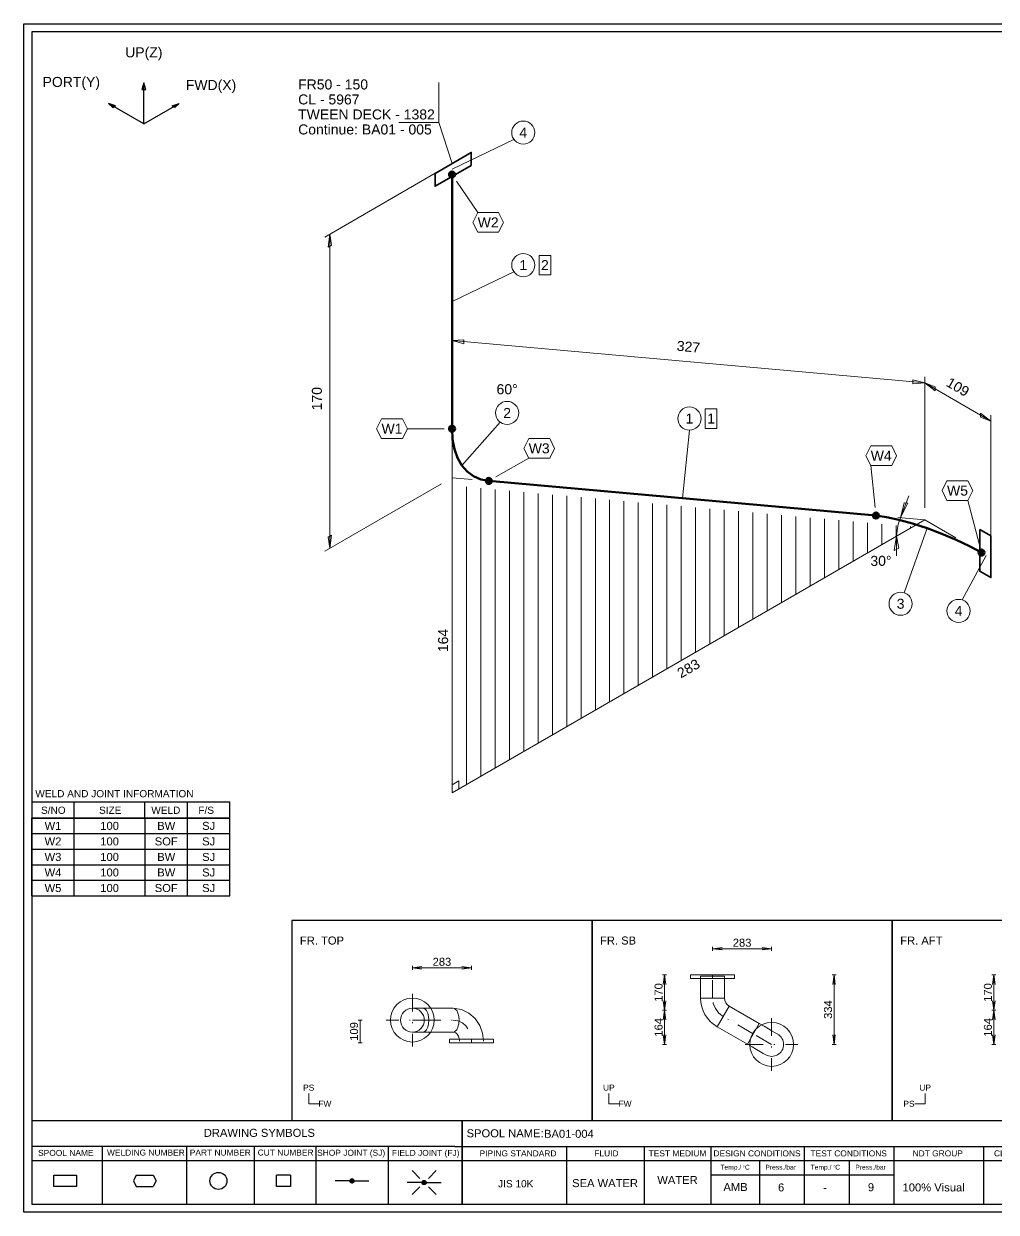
# Model space of a CAD drawing. Header units: millimetres. Extents: x 0 to 420, y 0 to 297.
# Drawn here: x 0 to 243, y 0 to 297 of the extents above; entities that cross this region are included whole.
import ezdxf
from ezdxf.enums import TextEntityAlignment as Align

# ---------------------------------------------------------------- set-up
doc = ezdxf.new("R2010")
doc.units = ezdxf.units.MM
doc.linetypes.add('DOTTED_DASHED5', pattern=[9.99997, 4.444431, -2.666659, 0.222222, -2.666659])
doc.linetypes.add('DOTTED_DASHED6', pattern=[10, 4.444444, -2.666667, 0.222222, -2.666667])
for name, color, linetype in [('FramesFromTables', 40, 'Continuous'), ('I_Coordinates', 11, 'Continuous'), ('I_CutNumbers', 10, 'Continuous'), ('I_Dimensions', 4, 'Continuous'), ('I_OtherComponents', 2, 'Continuous'), ('I_PartNumbers', 9, 'Continuous'), ('I_Pipes', 1, 'Continuous'), ('I_Tags', 8, 'Continuous'), ('I_Triangles', 5, 'Continuous'), ('SymbolsOnDrawingSheet', 1, 'Continuous'), ('TextFromTables', 2, 'Continuous'), ('TextFromTextBoxes', 2, 'Continuous')]:
    doc.layers.add(name, color=color, linetype=linetype)
doc.styles.add('Cadmatic Default Text', font='arial.ttf')

# ---------------------------------------------------------------- blocks, each defined once
blk = doc.blocks.new('BA01728716692_BOM_4')
at = {"layer": 'FramesFromTables', "linetype": 'ByBlock', "lineweight": 18}
for p, q in [((292, 285), (418, 285)), ((292, 267), (292, 285)), ((292, 267), (292, 285)), ((299.6, 267), (299.6, 285)), ((299.6, 267), (299.6, 285)), ((307, 267), (307, 285)), ((307, 267), (307, 285)), ((318.6, 267), (318.6, 285)), ((318.6, 267), (318.6, 285)), ((360.1, 267), (360.1, 285)), ((360.1, 267), (360.1, 285)), ((384.2, 267), (384.2, 285)), ((384.2, 267), (384.2, 285)), ((405.2, 267), (405.2, 285)), ((405.2, 267), (405.2, 285)), ((418, 267), (418, 285)), ((292, 280.5), (418, 280.5)), ((292, 276), (418, 276)), ((292, 271.5), (418, 271.5)), ((292, 205), (418.1, 205)), ((292, 200.67), (292, 205)), ((292.1, 200.67), (292.1, 205)), ((299.6, 200.67), (299.6, 205)), ((299.6, 200.67), (299.6, 205)), ((307.2, 200.67), (307.2, 205)), ((307.2, 200.67), (307.2, 205)), ((361.8, 200.67), (361.8, 205)), ((361.8, 200.67), (361.8, 205)), ((383.6, 200.67), (383.6, 205)), ((383.6, 200.67), (383.6, 205)), ((405.2, 200.67), (405.2, 205)), ((405.2, 200.67), (405.2, 205)), ((418, 200.67), (418, 205)), ((292, 127.3), (418.2, 127.3)), ((292, 119.3), (292, 127.3)), ((292, 119.3), (292, 127.3)), ((298.5, 119.3), (298.5, 127.3)), ((298.5, 119.3), (298.5, 127.3)), ((356.6, 119.3), (356.6, 127.3)), ((356.6, 119.3), (356.6, 127.3)), ((380, 119.3), (380, 127.3)), ((380, 119.3), (380, 127.3)), ((399.6, 119.3), (399.6, 127.3)), ((399.6, 119.3), (399.6, 127.3)), ((418, 119.3), (418, 127.3)), ((292, 123.3), (418.2, 123.3)), ((292, 68.4), (418, 68.4)), ((292, 58.6), (292, 68.4)), ((292, 58.6), (292, 68.4)), ((305.1, 58.6), (305.1, 68.4)), ((305.1, 58.6), (305.1, 68.4)), ((323.8, 58.6), (323.8, 68.4)), ((323.8, 58.6), (323.8, 68.4)), ((384.9, 58.6), (384.9, 68.4)), ((384.9, 58.6), (384.9, 68.4)), ((397.2, 58.6), (397.2, 68.4)), ((397.2, 58.6), (397.2, 68.4)), ((407.8, 58.6), (407.8, 68.4)), ((407.8, 58.6), (407.8, 68.4)), ((418, 58.6), (418, 68.4)), ((292, 65.13), (418, 65.13)), ((292, 61.87), (418, 61.87))]:
    blk.add_line(p, q, dxfattribs=at)
at = {"layer": 'FramesFromTables', "linetype": 'ByBlock', "lineweight": -3}
for p, q in [((2, 98.5), (51.5, 98.5)), ((2, 79.08), (2, 98.5)), ((2, 79.08), (2, 98.5)), ((12.6, 79.08), (12.6, 98.5)), ((12.6, 79.08), (12.6, 98.5)), ((30.3, 79.08), (30.3, 98.5)), ((30.3, 79.08), (30.3, 98.5)), ((40.9, 79.08), (40.9, 98.5)), ((40.9, 79.08), (40.9, 98.5)), ((51.5, 79.08), (51.5, 98.5)), ((2, 94.62), (51.5, 94.62)), ((2, 90.73), (51.5, 90.73)), ((2, 86.85), (51.5, 86.85)), ((2, 82.96), (51.5, 82.96))]:
    blk.add_line(p, q, dxfattribs=at)
at = {"layer": 'FramesFromTables', "linetype": 'ByBlock', "lineweight": 18, "flags": 128}
for points in [[(292, 267), (418, 267), (418, 285)], [(292, 200.67), (418.1, 200.67), (418.1, 205)], [(292, 119.3), (418.2, 119.3), (418.2, 127.3)], [(292, 58.6), (418, 58.6), (418, 68.4)]]:
    blk.add_lwpolyline(points, dxfattribs=at)
at = {"layer": 'FramesFromTables', "linetype": 'ByBlock', "lineweight": -3, "flags": 128}
blk.add_lwpolyline([(2, 79.08), (51.5, 79.08), (51.5, 98.5)], dxfattribs=at)
at = {"layer": 'TextFromTables', "linetype": 'ByBlock', "lineweight": 13, "style": 'Cadmatic Default Text'}
for s, p in [('1', (295.8, 282.75)), ('2', (295.8, 278.25)), ('3', (295.8, 273.75)), ('4', (295.8, 269.25))]:
    blk.add_text(s, height=2, dxfattribs=at).set_placement(p, align=Align.MIDDLE_CENTER)
at = {"layer": 'TextFromTables', "linetype": 'ByBlock', "lineweight": 25, "style": 'Cadmatic Default Text'}
for s, p in [('0.27 ', (312.8, 282.75)), ('100A Sch40', (372.15, 282.75)), ('STPG370', (394.7, 282.75)), ('1', (303.3, 278.25)), ('100A Sch40', (372.15, 278.25)), ('PG 370', (394.7, 278.25)), ('1', (303.3, 273.75)), ('100A Sch40', (372.15, 273.75)), ('PG 370', (394.7, 273.75)), ('2', (303.3, 269.25)), ('100A JIS10K', (372.15, 269.25)), ('SF 390A', (394.7, 269.25)), ('5', (295.85, 202.83)), ('1', (303.4, 202.83)), ('CNAF', (394.4, 202.83)), ('1', (295.25, 125.3)), ('2', (295.25, 121.3)), ('W1', (7.3, 96.56)), ('100', (21.45, 96.56)), ('BW', (35.6, 96.56)), ('SJ', (46.2, 96.56)), ('W2', (7.3, 92.67)), ('100', (21.45, 92.67)), ('SOF', (35.6, 92.67)), ('SJ', (46.2, 92.67)), ('W3', (7.3, 88.79)), ('100', (21.45, 88.79)), ('BW', (35.6, 88.79)), ('SJ', (46.2, 88.79)), ('W4', (7.3, 84.91)), ('100', (21.45, 84.91)), ('BW', (35.6, 84.91)), ('SJ', (46.2, 84.91)), ('W5', (7.3, 81.02)), ('100', (21.45, 81.02)), ('SOF', (35.6, 81.02)), ('SJ', (46.2, 81.02))]:
    blk.add_text(s, height=2, dxfattribs=at).set_placement(p, align=Align.MIDDLE_CENTER)
for s, height, p in [('Pipe Seamless, BW ', 2, (319.4, 282.75)), ('16.00', 2, (406, 282.75)), ('Elbow SR, BW 60 deg', 2, (319.4, 278.25)), ('2.69', 2, (406, 278.25)), ('Elbow SR, BW 90 deg', 2, (319.4, 273.75)), ('2.69', 2, (406, 273.75)), ('Flange SOFF ', 2, (319.4, 269.25)), ('2.39', 2, (406, 269.25)), ('Gasket, JIS10K, Thk 3mm ', 2, (308, 202.83)), ('100A', 2, (362.6, 202.83)), ('Pipe Seamless, BW', 2, (299.3, 125.3)), ('100A Sch40', 2, (357.4, 125.3)), ('STPG370', 1.75, (380.8, 125.3)), ('167', 2, (400.4, 125.3)), ('Pipe Seamless, BW', 2, (299.3, 121.3)), ('100A Sch40', 2, (357.4, 121.3)), ('STPG370', 1.75, (380.8, 121.3)), ('105', 2, (400.4, 121.3))]:
    blk.add_text(s, height=height, dxfattribs=at).set_placement(p, align=Align.MIDDLE_LEFT)
at = {"layer": 'TextFromTextBoxes', "linetype": 'ByBlock', "lineweight": -3, "style": 'Cadmatic Default Text'}
for s, p in [('EMAS OFFSHORE LIMITED', (306.3, 33.1)), ('BIO-SEA', (383.3, 33.65)), ('9354947', (368.2, 29.15)), ('-', (306.3, 29.2)), ('P1482', (307.1, 25)), ('JP 88 STORK', (372.9, 25.05)), ('BA01-004', (130, 19.6))]:
    blk.add_text(s, height=2, dxfattribs=at).set_placement(p, align=Align.MIDDLE_LEFT)
at = {"layer": 'TextFromTextBoxes', "linetype": 'ByBlock', "lineweight": 25, "style": 'Cadmatic Default Text'}
blk.add_text('BA01', height=2.5, dxfattribs=at).set_placement((357.5, 18.3), align=Align.MIDDLE_LEFT)
at = {"layer": 'TextFromTextBoxes', "linetype": 'ByBlock', "lineweight": -3, "style": 'Cadmatic Default Text'}
for s, height, p in [('WATER', 2, (163.35, 8.05)), ('SEA WATER', 2, (145.25, 7.28)), ('AMB', 2, (177.85, 6.3)), ('6', 2, (189.25, 6.2)), ('-', 2, (200.2, 6.15)), ('9', 2, (211.7, 6.25)), ('100% Visual', 2, (227.35, 6.2)), ('Ships Paint Spec', 2, (261.75, 6.3)), ('14 kg', 2, (284.75, 6.35)), ('04/40', 2.5, (316.1, 6.5))]:
    blk.add_text(s, height=height, dxfattribs=at).set_placement(p, align=Align.MIDDLE_CENTER)
at = {"layer": 'TextFromTextBoxes', "linetype": 'ByBlock', "lineweight": 25, "style": 'Cadmatic Default Text'}
blk.add_text('BA01', height=3, dxfattribs=at).set_placement((370.1, 6.45), align=Align.MIDDLE_CENTER)
blk = doc.blocks.new('SEDS_SPOOL_FORMAT_Gol_5')
at = {"layer": 'SymbolsOnDrawingSheet', "linetype": 'ByBlock', "lineweight": -3, "flags": 128}
for points in [[(0, 297), (420, 297), (420, 0), (0, 0), (0, 297)], [(418.01, 295.01), (2, 295.01)], [(2, 295.01), (2, 2)], [(2, 102.57), (51.49, 102.57)], [(12.6, 98.45), (12.6, 102.57)], [(30.28, 98.45), (30.28, 102.57)], [(40.88, 98.45), (40.88, 102.57)], [(51.49, 98.45), (51.49, 102.57)], [(2, 98.5), (51.5, 98.5)], [(2, 98.5), (51.5, 98.5)], [(51.49, 98.47), (2, 98.47)], [(2, 98.45), (51.49, 98.45)], [(2, 22.93), (107.74, 22.93)], [(107.74, 22.93), (292.02, 22.93)], [(109.52, 22.93), (109.52, 2)], [(109.52, 2), (109.52, 22.93)], [(107.74, 16.45), (2, 16.45)], [(19.62, 16.45), (19.62, 2)], [(40.69, 16.45), (40.69, 2)], [(57.56, 16.45), (57.56, 2)], [(72.95, 16.45), (72.95, 2)], [(91.02, 16.45), (91.02, 2)], [(107.74, 16.45), (292.02, 16.45)], [(135.58, 16.45), (135.58, 2)], [(155.03, 16.45), (155.03, 2)], [(171.67, 16.45), (171.67, 2)], [(195.02, 16.45), (195.02, 2)], [(217.4, 16.45), (217.4, 2)], [(239.85, 16.45), (239.85, 2)], [(2, 12.91), (292.02, 12.91)], [(183.82, 12.91), (183.82, 2)], [(206.21, 12.91), (206.21, 2)], [(13.2, 6.41), (7.55, 6.41), (7.55, 9.23), (13.2, 9.23)], [(13.2, 9.23), (13.2, 6.41)], [(28.12, 9.23), (27.42, 7.82)], [(28.12, 9.23), (32.36, 9.23)], [(32.36, 9.23), (33.07, 7.82)], [(66.68, 9.23), (66.68, 6.41), (63.15, 6.41), (63.15, 9.23)], [(66.68, 9.23), (63.15, 9.23)], [(99, 8.47), (97.06, 10.41)], [(101.09, 8.47), (103.03, 10.41)], [(171.67, 9.37), (217.4, 9.37)], [(171.67, 9.37), (217.4, 9.37)], [(27.42, 7.82), (28.12, 6.41)], [(28.12, 6.41), (32.36, 6.41)], [(33.07, 7.82), (32.36, 6.41)], [(81.48, 7.82), (77.79, 7.82)], [(81.49, 7.78), (82.04, 8.32)], [(81.51, 7.9), (81.93, 8.32)], [(81.52, 7.7), (82.14, 8.32)], [(81.55, 7.62), (82.22, 8.29)], [(81.56, 8.06), (81.76, 8.26)], [(81.57, 7.54), (82.28, 8.25)], [(81.62, 7.48), (82.34, 8.2)], [(81.68, 7.44), (82.4, 8.16)], [(81.74, 7.39), (82.45, 8.1)], [(81.8, 7.35), (82.48, 8.02)], [(81.88, 7.32), (82.5, 7.94)], [(81.98, 7.32), (82.53, 7.86)], [(82.09, 7.32), (82.52, 7.75)], [(82.24, 7.36), (82.47, 7.59)], [(82.54, 7.82), (86.24, 7.82)], [(99.51, 7.42), (95.82, 7.42)], [(99, 6.38), (97.06, 4.44)], [(99.53, 7.47), (99.99, 7.93)], [(99.53, 7.37), (100.1, 7.93)], [(99.56, 7.29), (100.2, 7.93)], [(99.58, 7.62), (99.88, 7.93)], [(99.58, 7.21), (100.27, 7.89)], [(99.61, 7.13), (100.33, 7.84)], [(99.67, 7.08), (100.39, 7.8)], [(99.73, 7.03), (100.45, 7.75)], [(99.79, 6.99), (100.49, 7.69)], [(99.85, 6.94), (100.52, 7.61)], [(99.94, 6.92), (100.54, 7.53)], [(100.04, 6.92), (100.57, 7.45)], [(100.15, 6.92), (100.54, 7.31)], [(100.38, 7.04), (100.49, 7.15)], [(100.57, 7.42), (104.27, 7.42)], [(101.09, 6.38), (103.03, 4.44)], [(2, 2), (418.01, 2)]]:
    blk.add_lwpolyline(points, dxfattribs=at)
at = {"layer": 'SymbolsOnDrawingSheet', "linetype": 'ByBlock', "lineweight": -3}
for centre, radius in [((48.63, 7.82), 2.12), ((82.01, 7.82), 0.53), ((100.04, 7.42), 0.53)]:
    blk.add_circle(centre, radius, dxfattribs=at)
at = {"layer": 'SymbolsOnDrawingSheet', "linetype": 'ByBlock', "lineweight": -3, "style": 'Cadmatic Default Text'}
for s, p in [('WELD AND JOINT INFORMATION', (2.89, 105.5)), ('S/NO', (4.31, 101.36)), ('SIZE', (18.81, 101.36)), ('WELD', (31.86, 101.36)), ('F/S', (43.63, 101.36))]:
    blk.add_text(s, height=1.8, dxfattribs=at).set_placement(p, align=Align.TOP_LEFT)
for s, height, p in [('DRAWING SYMBOLS', 2, (44.98, 18.84)), ('Temp./  C   ', 1.2, (174.06, 10.65)), ('Press./bar', 1.2, (185.31, 10.65)), ('Temp./  C   ', 1.2, (196.61, 10.65)), ('Press./bar', 1.2, (207.78, 10.65)), ('0', 0.53, (179.71, 11.25)), ('0', 0.53, (202.37, 11.25))]:
    blk.add_text(s, height=height, dxfattribs=at).set_placement(p)
for s, height, p in [('SPOOL NAME:', 2, (110.65, 19.73)), ('SPOOL NAME', 1.5, (3.58, 14.83)), ('WELDING NUMBER', 1.5, (20.79, 14.91)), ('PART NUMBER', 1.5, (41.48, 14.91)), ('CUT NUMBER', 1.5, (58.44, 14.91)), ('SHOP JOINT (SJ)', 1.5, (73.31, 14.85)), ('FIELD JOINT (FJ)', 1.5, (92, 14.83)), ('PIPING STANDARD', 1.5, (113.89, 14.7)), ('FLUID', 1.5, (142.57, 14.7)), ('TEST MEDIUM', 1.5, (156.14, 14.7)), ('DESIGN CONDITIONS', 1.5, (172.34, 14.7)), ('TEST CONDITIONS', 1.5, (196.58, 14.7)), ('NDT GROUP', 1.5, (222.09, 14.7)), ('CLASS', 1.5, (242.43, 14.72)), ('JIS 10K', 1.8, (118.53, 7.12))]:
    blk.add_text(s, height=height, dxfattribs=at).set_placement(p, align=Align.MIDDLE_LEFT)
blk = doc.blocks.new('BA01728716692_PRT_70_3')
at = {"layer": 'I_OtherComponents', "linetype": 'ByBlock', "lineweight": 35, "flags": 128}
blk.add_lwpolyline([(186.88, 147.34), (189.66, 145.73), (189.66, 135.28), (186.88, 136.89), (186.88, 147.34)], dxfattribs=at)
at = {"layer": 'I_OtherComponents', "linetype": 'ByBlock', "lineweight": 50}
for radius in [0.75, 0.375]:
    blk.add_circle((187.31, 141.54), radius, dxfattribs=at)
blk = doc.blocks.new('BA01728716692_PRT_71_3')
at = {"layer": 'I_Pipes', "linetype": 'ByBlock', "lineweight": 0}
for q in [(166.43, 150.31), (180.94, 145.22)]:
    blk.add_line((173.16, 149.71), q, dxfattribs=at)
at = {"layer": 'I_Pipes', "linetype": 'ByBlock', "lineweight": 50, "flags": 128}
blk.add_lwpolyline([(160.92, 150.8), (163.58, 150.43), (166.68, 149.76), (170.1, 148.82), (173.72, 147.64), (177.38, 146.26), (180.96, 144.75), (184.31, 143.16), (187.31, 141.54)], dxfattribs=at)
at = {"layer": 'I_Pipes', "linetype": 'ByBlock', "lineweight": 50}
for centre, radius in [((160.92, 150.8), 0.75), ((160.92, 150.8), 0.375), ((187.31, 141.54), 0.75), ((187.31, 141.54), 0.375)]:
    blk.add_circle(centre, radius, dxfattribs=at)
blk = doc.blocks.new('BA01728716692_PRT_72_3')
at = {"layer": 'I_Pipes', "linetype": 'ByBlock', "lineweight": 50}
blk.add_line((160.92, 150.8), (64.2, 159.44), dxfattribs=at)
blk = doc.blocks.new('BA01728716692_PRT_73_3')
at = {"layer": 'I_Pipes', "linetype": 'ByBlock', "lineweight": 0}
for q in [(55.01, 167), (60.07, 159.81)]:
    blk.add_line((55.01, 160.26), q, dxfattribs=at)
at = {"layer": 'I_Pipes', "linetype": 'ByBlock', "lineweight": 50, "flags": 128}
blk.add_lwpolyline([(64.2, 159.44), (62.2, 159.83), (60.39, 160.62), (58.81, 161.79), (57.48, 163.33), (56.41, 165.2), (55.64, 167.38), (55.17, 169.83), (55.01, 172.51)], dxfattribs=at)
at = {"layer": 'I_Pipes', "linetype": 'ByBlock', "lineweight": 50}
for centre, radius in [((55.01, 172.51), 0.75), ((55.01, 172.51), 0.375), ((64.2, 159.44), 0.75), ((64.2, 159.44), 0.375)]:
    blk.add_circle(centre, radius, dxfattribs=at)
blk = doc.blocks.new('BA01728716692_PRT_74_3')
at = {"layer": 'I_Pipes', "linetype": 'ByBlock', "lineweight": 50}
blk.add_line((55.01, 172.51), (55.01, 236.03), dxfattribs=at)
blk = doc.blocks.new('BA01728716692_PRT_75_3')
at = {"layer": 'I_OtherComponents', "linetype": 'ByBlock', "lineweight": 35, "flags": 128}
blk.add_lwpolyline([(59.82, 238.32), (59.82, 241.53), (50.77, 236.3), (50.77, 233.09), (59.82, 238.32)], dxfattribs=at)
at = {"layer": 'I_OtherComponents', "linetype": 'ByBlock', "lineweight": 50}
for radius in [0.75, 0.375]:
    blk.add_circle((55.01, 236.03), radius, dxfattribs=at)
blk = doc.blocks.new('BA01728716692_TRI_0_3')
at = {"layer": 'I_Triangles', "linetype": 'ByBlock', "lineweight": 0}
for p, q in [((58.59, 83.56), (58.59, 157.94)), ((62.17, 85.63), (62.17, 157.62)), ((65.75, 87.69), (65.75, 157.3)), ((69.33, 89.76), (69.34, 156.98)), ((72.92, 91.83), (72.92, 156.66)), ((76.5, 93.9), (76.5, 156.34)), ((80.08, 95.96), (80.08, 156.02)), ((83.66, 98.03), (83.66, 155.7)), ((87.24, 100.1), (87.24, 155.38)), ((90.82, 102.16), (90.82, 155.06)), ((94.4, 104.23), (94.4, 154.74)), ((97.98, 106.3), (97.98, 154.42)), ((101.56, 108.37), (101.56, 154.1)), ((105.14, 110.43), (105.14, 153.78)), ((108.72, 112.5), (108.72, 153.46)), ((112.3, 114.57), (112.3, 153.14)), ((115.88, 116.63), (115.88, 152.83)), ((119.46, 118.7), (119.46, 152.51)), ((123.04, 120.77), (123.04, 152.19)), ((126.62, 122.84), (126.62, 151.87)), ((130.2, 124.9), (130.2, 151.55)), ((133.78, 126.97), (133.78, 151.23)), ((137.36, 129.04), (137.36, 150.91)), ((140.94, 131.1), (140.94, 150.59)), ((144.52, 133.17), (144.52, 150.27)), ((148.1, 135.24), (148.1, 149.95)), ((151.68, 137.3), (151.68, 149.63)), ((155.26, 139.37), (155.26, 149.31)), ((158.84, 141.44), (158.84, 148.99)), ((162.42, 143.51), (162.42, 148.67)), ((166, 145.57), (166, 148.35)), ((169.58, 147.64), (169.58, 148.03))]:
    blk.add_line(p, q, dxfattribs=at)
at = {"layer": 'I_Triangles', "linetype": 'ByBlock', "lineweight": 0, "flags": 128}
for points in [[(173.16, 149.71), (55.01, 81.49), (55.01, 160.26)], [(169.16, 155.72), (167.04, 150.25), (168.94, 153.86), (167.96, 153.94), (167.04, 150.25), (166.52, 148.66), (166.2, 147.1), (166.09, 145.62), (166.66, 142.69), (165.53, 142.03), (166.09, 145.62), (166.09, 140.73)], [(56.75, 82.49), (56.75, 84.49), (55.01, 83.49)]]:
    blk.add_lwpolyline(points, dxfattribs=at)
at = {"layer": 'I_Triangles', "linetype": 'ByBlock', "lineweight": 0, "style": 'Cadmatic Default Text'}
blk.add_text('30°', height=2.5, dxfattribs=at).set_placement((162.19, 139.48), align=Align.MIDDLE_CENTER)
for s, rotation, p in [('164', 90, (52.79, 119.59)), ('283', 30, (114.09, 112.6))]:
    blk.add_text(s, height=2.5, rotation=rotation, dxfattribs=at).set_placement(p, align=Align.MIDDLE_CENTER)
blk = doc.blocks.new('BA01728716692_DIM_0_3')
at = {"layer": 'I_Dimensions', "linetype": 'ByBlock', "lineweight": 0}
for p, q in [((173.16, 152.71), (173.16, 185.46)), ((173.16, 183.96), (189.66, 174.43)), ((189.66, 175.93), (189.66, 143.18))]:
    blk.add_line(p, q, dxfattribs=at)
at = {"layer": 'I_Dimensions', "linetype": 'ByBlock', "lineweight": 0, "flags": 128}
for points in [[(173.16, 183.96), (175.76, 181.96), (175.76, 182.96), (173.16, 183.96)], [(189.66, 174.43), (187.06, 175.43), (187.06, 176.43), (189.66, 174.43)]]:
    blk.add_lwpolyline(points, dxfattribs=at)
at = {"layer": 'I_Dimensions', "linetype": 'ByBlock', "lineweight": 0, "style": 'Cadmatic Default Text'}
blk.add_text('109', height=2.5, rotation=330, dxfattribs=at).set_placement((181.41, 182.94), align=Align.MIDDLE_CENTER)
blk = doc.blocks.new('BA01728716692_DIM_1_3')
at = {"layer": 'I_Dimensions', "linetype": 'ByBlock', "lineweight": 0}
for p, q in [((55.01, 163.26), (55.01, 196.01)), ((55.01, 194.51), (173.16, 183.96)), ((173.16, 185.46), (173.16, 152.71))]:
    blk.add_line(p, q, dxfattribs=at)
at = {"layer": 'I_Dimensions', "linetype": 'ByBlock', "lineweight": 0, "flags": 128}
for points in [[(55.01, 194.51), (58, 193.75), (58, 194.75), (55.01, 194.51)], [(173.16, 183.96), (170.17, 183.72), (170.17, 184.72), (173.16, 183.96)]]:
    blk.add_lwpolyline(points, dxfattribs=at)
at = {"layer": 'I_Dimensions', "linetype": 'ByBlock', "lineweight": 0, "style": 'Cadmatic Default Text'}
blk.add_text('327', height=2.5, rotation=354.8945, dxfattribs=at).set_placement((114.09, 192.99), align=Align.MIDDLE_CENTER)
blk = doc.blocks.new('BA01728716692_DIM_2_3')
at = {"layer": 'I_Dimensions', "linetype": 'ByBlock', "lineweight": 0}
for p, q in [((23.19, 220.38), (52.41, 237.25)), ((24.49, 142.64), (24.49, 221.13)), ((52.42, 158.76), (23.19, 141.89))]:
    blk.add_line(p, q, dxfattribs=at)
at = {"layer": 'I_Dimensions', "linetype": 'ByBlock', "lineweight": 0, "flags": 128}
for points in [[(24.49, 221.13), (24.92, 218.38), (24.05, 217.88), (24.49, 221.13)], [(24.49, 142.64), (24.92, 145.89), (24.05, 145.39), (24.49, 142.64)]]:
    blk.add_lwpolyline(points, dxfattribs=at)
at = {"layer": 'I_Dimensions', "linetype": 'ByBlock', "lineweight": 0, "style": 'Cadmatic Default Text'}
blk.add_text('170', height=2.5, rotation=90, dxfattribs=at).set_placement((21.24, 180.01), align=Align.MIDDLE_CENTER)
blk = doc.blocks.new('BA01728716692_CRD_0_3')
at = {"layer": 'I_Coordinates', "linetype": 'ByBlock', "lineweight": 0}
blk.add_line((51.72, 249.04), (55.01, 238.75), dxfattribs=at)
at = {"layer": 'I_Coordinates', "linetype": 'ByBlock', "lineweight": 0, "flags": 128}
blk.add_lwpolyline([(51.72, 259.04), (51.72, 249.04), (41.72, 249.04)], dxfattribs=at)
at = {"layer": 'I_Coordinates', "linetype": 'ByBlock', "lineweight": 0, "style": 'Cadmatic Default Text'}
for s, p in [('FR50 - 150', (16.56, 257.29)), ('CL - 5967', (16.56, 253.54)), ('TWEEN DECK - 1382', (16.56, 249.79)), ('Continue: BA01 - 005', (16.56, 246.04))]:
    blk.add_text(s, height=2.5, dxfattribs=at).set_placement(p)
blk = doc.blocks.new('BA01728716692_PTN_0_3')
at = {"layer": 'I_PartNumbers', "linetype": 'ByBlock', "lineweight": 0}
blk.add_line((167.99, 131.52), (173.72, 147.64), dxfattribs=at)
blk.add_circle((167.1, 128.76), 2.89, dxfattribs=at)
at = {"layer": 'I_PartNumbers', "linetype": 'ByBlock', "lineweight": 0, "style": 'Cadmatic Default Text'}
blk.add_text('3', height=2.5, dxfattribs=at).set_placement((167.1, 128.76), align=Align.MIDDLE_CENTER)
blk = doc.blocks.new('BA01728716692_PTN_1_3')
at = {"layer": 'I_PartNumbers', "linetype": 'ByBlock', "lineweight": 0}
blk.add_line((114.34, 172.15), (112.56, 155.12), dxfattribs=at)
blk.add_circle((114.34, 175.04), 2.89, dxfattribs=at)
at = {"layer": 'I_PartNumbers', "linetype": 'ByBlock', "lineweight": 0, "style": 'Cadmatic Default Text'}
blk.add_text('1', height=2.5, dxfattribs=at).set_placement((114.34, 175.04), align=Align.MIDDLE_CENTER)
blk = doc.blocks.new('BA01728716692_PTN_2_3')
at = {"layer": 'I_PartNumbers', "linetype": 'ByBlock', "lineweight": 0}
blk.add_line((70.48, 211.68), (55.01, 204.27), dxfattribs=at)
blk.add_circle((72.82, 213.38), 2.89, dxfattribs=at)
at = {"layer": 'I_PartNumbers', "linetype": 'ByBlock', "lineweight": 0, "style": 'Cadmatic Default Text'}
blk.add_text('1', height=2.5, dxfattribs=at).set_placement((72.82, 213.38), align=Align.MIDDLE_CENTER)
blk = doc.blocks.new('BA01728716692_PTN_3_3')
at = {"layer": 'I_PartNumbers', "linetype": 'ByBlock', "lineweight": 0}
blk.add_line((70.47, 244.8), (55.01, 237.39), dxfattribs=at)
blk.add_circle((72.81, 246.5), 2.89, dxfattribs=at)
at = {"layer": 'I_PartNumbers', "linetype": 'ByBlock', "lineweight": 0, "style": 'Cadmatic Default Text'}
blk.add_text('4', height=2.5, dxfattribs=at).set_placement((72.81, 246.5), align=Align.MIDDLE_CENTER)
blk = doc.blocks.new('BA01728716692_PTN_4_3')
at = {"layer": 'I_PartNumbers', "linetype": 'ByBlock', "lineweight": 0}
blk.add_line((67.08, 174.1), (57.48, 163.33), dxfattribs=at)
blk.add_circle((68.78, 176.44), 2.89, dxfattribs=at)
at = {"layer": 'I_PartNumbers', "linetype": 'ByBlock', "lineweight": 0, "style": 'Cadmatic Default Text'}
blk.add_text('2', height=2.5, dxfattribs=at).set_placement((68.78, 176.44), align=Align.MIDDLE_CENTER)
blk = doc.blocks.new('BA01728716692_PTN_6_3')
at = {"layer": 'I_PartNumbers', "linetype": 'ByBlock', "lineweight": 0}
blk.add_line((182.47, 129.72), (188.48, 140.86), dxfattribs=at)
blk.add_circle((181.58, 126.97), 2.89, dxfattribs=at)
at = {"layer": 'I_PartNumbers', "linetype": 'ByBlock', "lineweight": 0, "style": 'Cadmatic Default Text'}
blk.add_text('4', height=2.5, dxfattribs=at).set_placement((181.58, 126.97), align=Align.MIDDLE_CENTER)
blk = doc.blocks.new('BA01728716692_CUT_8_3')
at = {"layer": 'I_CutNumbers', "linetype": 'ByBlock', "lineweight": 0, "flags": 128}
blk.add_lwpolyline([(121.21, 172.59), (121.21, 177.49), (118.27, 177.49), (118.27, 172.59), (121.21, 172.59)], dxfattribs=at)
at = {"layer": 'I_CutNumbers', "linetype": 'ByBlock', "lineweight": 0, "style": 'Cadmatic Default Text'}
blk.add_text('1', height=2.5, dxfattribs=at).set_placement((119.74, 175.04), align=Align.MIDDLE_CENTER)
blk = doc.blocks.new('BA01728716692_CUT_9_3')
at = {"layer": 'I_CutNumbers', "linetype": 'ByBlock', "lineweight": 0, "flags": 128}
blk.add_lwpolyline([(79.69, 210.93), (79.69, 215.83), (76.75, 215.83), (76.75, 210.93), (79.69, 210.93)], dxfattribs=at)
at = {"layer": 'I_CutNumbers', "linetype": 'ByBlock', "lineweight": 0, "style": 'Cadmatic Default Text'}
blk.add_text('2', height=2.5, dxfattribs=at).set_placement((78.22, 213.38), align=Align.MIDDLE_CENTER)
blk = doc.blocks.new('BA01728716692_fii_7_3')
at = {"layer": 'I_Tags', "linetype": 'ByBlock', "lineweight": 0, "style": 'Cadmatic Default Text'}
blk.add_text('60°', height=2.5, dxfattribs=at).set_placement((68.78, 182.37), align=Align.MIDDLE_CENTER)
blk = doc.blocks.new('Pi_Weld_0')
at = {"layer": 'I_Tags', "linetype": 'ByBlock', "lineweight": 0, "flags": 128}
for points in [[(-2.62, 2.45), (-3.84, 0)], [(-3.84, 0), (-2.62, -2.45)], [(2.62, 2.45), (-2.62, 2.45)], [(3.84, 0), (2.62, 2.45)], [(2.62, -2.45), (3.84, 0)], [(-2.62, -2.45), (2.62, -2.45)], [(-2.62, -2.45), (-1.54, -12.95)]]:
    blk.add_lwpolyline(points, dxfattribs=at)
at = {"layer": 'I_Tags', "linetype": 'ByBlock', "lineweight": 0, "style": 'Cadmatic Default Text'}
blk.add_text('W4', height=2.5, dxfattribs=at).set_placement((0, 0), align=Align.MIDDLE_CENTER)
blk = doc.blocks.new('Pi_Weld_1')
at = {"layer": 'I_Tags', "linetype": 'ByBlock', "lineweight": 0, "flags": 128}
for points in [[(-2.62, 2.45), (-3.84, 0)], [(-3.84, 0), (-2.62, -2.45)], [(2.62, 2.45), (-2.62, 2.45)], [(3.84, 0), (2.62, 2.45)], [(2.62, -2.45), (3.84, 0)], [(-2.62, -2.45), (-10.86, -7.15)], [(-2.62, -2.45), (2.62, -2.45)]]:
    blk.add_lwpolyline(points, dxfattribs=at)
at = {"layer": 'I_Tags', "linetype": 'ByBlock', "lineweight": 0, "style": 'Cadmatic Default Text'}
blk.add_text('W3', height=2.5, dxfattribs=at).set_placement((0, 0), align=Align.MIDDLE_CENTER)
blk = doc.blocks.new('Pi_Weld_2')
at = {"layer": 'I_Tags', "linetype": 'ByBlock', "lineweight": 0, "flags": 128}
for points in [[(-2.62, 2.45), (-3.84, 0)], [(-3.84, 0), (-2.62, -2.45)], [(2.62, 2.45), (-2.62, 2.45)], [(3.84, 0), (2.62, 2.45)], [(2.62, -2.45), (3.84, 0)], [(3.84, 0), (13, 0)], [(-2.62, -2.45), (2.62, -2.45)]]:
    blk.add_lwpolyline(points, dxfattribs=at)
at = {"layer": 'I_Tags', "linetype": 'ByBlock', "lineweight": 0, "style": 'Cadmatic Default Text'}
blk.add_text('W1', height=2.5, dxfattribs=at).set_placement((0, 0), align=Align.MIDDLE_CENTER)
blk = doc.blocks.new('Pi_Weld_3')
at = {"layer": 'I_Tags', "linetype": 'ByBlock', "lineweight": 0, "flags": 128}
for points in [[(-2.62, 2.45), (-7.91, 10.32)], [(-2.62, 2.45), (-3.84, 0)], [(-3.84, 0), (-2.62, -2.45)], [(2.62, 2.45), (-2.62, 2.45)], [(3.84, 0), (2.62, 2.45)], [(2.62, -2.45), (3.84, 0)], [(-2.62, -2.45), (2.62, -2.45)]]:
    blk.add_lwpolyline(points, dxfattribs=at)
at = {"layer": 'I_Tags', "linetype": 'ByBlock', "lineweight": 0, "style": 'Cadmatic Default Text'}
blk.add_text('W2', height=2.5, dxfattribs=at).set_placement((0, 0), align=Align.MIDDLE_CENTER)
blk = doc.blocks.new('Pi_Weld_4')
at = {"layer": 'I_Tags', "linetype": 'ByBlock', "lineweight": 0, "flags": 128}
for points in [[(-2.62, 2.45), (-3.84, 0)], [(-3.84, 0), (-2.62, -2.45)], [(2.62, 2.45), (-2.62, 2.45)], [(3.84, 0), (2.62, 2.45)], [(2.62, -2.45), (3.84, 0)], [(-2.62, -2.45), (2.62, -2.45)], [(2.62, -2.45), (5.5, -13.57)]]:
    blk.add_lwpolyline(points, dxfattribs=at)
at = {"layer": 'I_Tags', "linetype": 'ByBlock', "lineweight": 0, "style": 'Cadmatic Default Text'}
blk.add_text('W5', height=2.5, dxfattribs=at).set_placement((0, 0), align=Align.MIDDLE_CENTER)

msp = doc.modelspace()

# ---------------------------------------------------------------- linework, layer by layer
at = {"linetype": 'DOTTED_DASHED5', "lineweight": 13, "flags": 128}
msp.add_lwpolyline([(172.1, 59.35), (172.1, 58.41)], dxfattribs=at)
at = {"linetype": 'DOTTED_DASHED6', "lineweight": 13, "flags": 128}
for points in [[(172.1, 53.53), (172.1, 58.99)], [(97.1, 54.59), (97.1, 41.43)], [(174.75, 48.94), (173.65, 49.78), (172.81, 50.88), (172.28, 52.16), (172.1, 53.53)], [(103.68, 48.01), (90.52, 48.01)], [(97.1, 48.01), (99.75, 48.01)], [(99.75, 48.01), (107.29, 48.01)], [(107.29, 48.01), (108.48, 47.83), (109.59, 47.3), (110.54, 46.46), (111.27, 45.36), (111.73, 44.08), (111.88, 42.71)], [(182.29, 44.58), (174.75, 48.94)], [(186.88, 48.51), (186.88, 35.35)], [(186.88, 41.93), (182.29, 44.58)], [(111.88, 42.34), (111.88, 43.28)], [(180.3, 41.93), (193.46, 41.93)]]:
    msp.add_lwpolyline(points, dxfattribs=at)
at = {"layer": 'SymbolsOnDrawingSheet', "linetype": 'ByBlock', "lineweight": 25, "flags": 128}
for points in [[(30.5, 280.57), (30, 282.21), (29.5, 280.57), (30.5, 280.57)], [(30, 272), (30, 282.21)], [(30, 272), (21.16, 277.1)], [(22.93, 276.49), (21.16, 277.1), (22.22, 276.08), (22.93, 276.49)], [(30, 272), (38.84, 277.1)], [(37.07, 276.49), (38.84, 277.1), (37.78, 276.08), (37.07, 276.49)], [(67, 22.9), (142, 22.9), (142, 72.9), (67, 72.9), (67, 22.9)], [(142, 22.9), (217, 22.9), (217, 72.9), (142, 72.9), (142, 22.9)], [(217, 22.9), (292, 22.9), (292, 72.9), (217, 72.9), (217, 22.9)]]:
    msp.add_lwpolyline(points, dxfattribs=at)
at = {"layer": 'SymbolsOnDrawingSheet', "linetype": 'ByBlock', "lineweight": 13, "flags": 128}
for points in [[(172.1, 65.35), (172.1, 66.35)], [(172.1, 65.85), (174.5, 65.54), (172.1, 65.85), (174.5, 66.17), (172.1, 65.85)], [(172.1, 65.85), (186.88, 65.85)], [(186.88, 65.85), (184.48, 66.17), (186.88, 65.85), (184.48, 65.54), (186.88, 65.85)], [(186.88, 65.35), (186.88, 66.35)], [(97.1, 60.59), (97.1, 61.59)], [(97.1, 61.09), (99.5, 60.77), (97.1, 61.09), (99.5, 61.4), (97.1, 61.09)], [(97.1, 61.09), (111.88, 61.09)], [(111.88, 61.09), (109.48, 61.4), (111.88, 61.09), (109.48, 60.77), (111.88, 61.09)], [(111.88, 60.59), (111.88, 61.59)], [(160.62, 59.35), (159.62, 59.35)], [(160.12, 59.35), (159.8, 56.95), (160.12, 59.35), (160.43, 56.95), (160.12, 59.35)], [(160.12, 50.47), (160.12, 59.35)], [(201.96, 59.35), (202.96, 59.35)], [(202.46, 59.35), (202.15, 56.95), (202.46, 59.35), (202.78, 56.95), (202.46, 59.35)], [(202.46, 41.93), (202.46, 59.35)], [(242.91, 59.35), (241.91, 59.35)], [(242.41, 59.35), (242.09, 56.95), (242.41, 59.35), (242.72, 56.95), (242.41, 59.35)], [(242.41, 50.47), (242.41, 59.35)], [(160.12, 50.47), (160.43, 52.87), (160.12, 50.47), (159.8, 52.87), (160.12, 50.47)], [(242.41, 50.47), (242.72, 52.87), (242.41, 50.47), (242.09, 52.87), (242.41, 50.47)], [(84.52, 48.01), (83.52, 48.01)], [(84.02, 42.34), (84.02, 48.01)], [(160.62, 50.47), (159.62, 50.47)], [(160.12, 50.47), (159.8, 48.07), (160.12, 50.47), (160.43, 48.07), (160.12, 50.47)], [(160.12, 41.93), (160.12, 50.47)], [(242.91, 50.47), (241.91, 50.47)], [(242.41, 50.47), (242.09, 48.07), (242.41, 50.47), (242.72, 48.07), (242.41, 50.47)], [(242.41, 41.93), (242.41, 50.47)], [(84.52, 42.34), (83.52, 42.34)], [(160.62, 41.93), (159.62, 41.93)], [(160.12, 41.93), (160.43, 44.33), (160.12, 41.93), (159.8, 44.33), (160.12, 41.93)], [(201.96, 41.93), (202.96, 41.93)], [(202.46, 41.93), (202.78, 44.33), (202.46, 41.93), (202.15, 44.33), (202.46, 41.93)], [(242.91, 41.93), (241.91, 41.93)], [(242.41, 41.93), (242.72, 44.33), (242.41, 41.93), (242.09, 44.33), (242.41, 41.93)]]:
    msp.add_lwpolyline(points, dxfattribs=at)
at = {"layer": 'SymbolsOnDrawingSheet', "linetype": 'ByBlock', "lineweight": 18, "flags": 128}
for points in [[(177.58, 59.35), (177.58, 58.41), (166.62, 58.41), (166.62, 59.35), (177.58, 59.35)], [(169.11, 53.53), (169.11, 58.99), (175.08, 58.99), (175.08, 53.53), (169.11, 53.53)], [(169.11, 53.53), (175.08, 53.53)], [(97.1, 50.99), (97.28, 50.99)], [(97.28, 50.99), (97.81, 50.99)], [(97.81, 50.99), (98.65, 50.99)], [(98.65, 50.99), (99.75, 50.99)], [(99.75, 50.99), (100.21, 50.85), (100.63, 50.42), (100.96, 49.76), (101.17, 48.93), (101.24, 48.01), (101.17, 47.09), (100.96, 46.26), (100.63, 45.6), (100.21, 45.17), (99.75, 45.03), (98.65, 45.03)], [(99.75, 50.99), (107.29, 50.99)], [(107.29, 45.03), (107.75, 45.17), (108.17, 45.6), (108.5, 46.26), (108.71, 47.09), (108.78, 48.01), (108.71, 48.93), (108.5, 49.76), (108.17, 50.42), (107.75, 50.85), (107.29, 50.99)], [(107.29, 50.99), (109.36, 50.68)], [(109.36, 50.68), (111.24, 49.78)], [(176.24, 51.52), (173.26, 46.35)], [(180.8, 42), (173.26, 46.35), (176.24, 51.52), (183.78, 47.17), (180.8, 42)], [(111.24, 49.78), (112.79, 48.41)], [(112.79, 48.41), (113.94, 46.69)], [(97.28, 45.03), (97.1, 45.03)], [(97.81, 45.03), (97.28, 45.03)], [(98.65, 45.03), (97.81, 45.03)], [(107.29, 45.03), (99.75, 45.03)], [(107.6, 44.98), (107.29, 45.03)], [(107.93, 44.82), (107.6, 44.98)], [(108.28, 44.5), (107.93, 44.82)], [(113.94, 46.69), (114.63, 44.75)], [(114.63, 44.75), (114.87, 42.71)], [(183.78, 47.17), (184.97, 46.48)], [(184.97, 46.48), (186.08, 45.84)], [(186.08, 45.84), (187.03, 45.29)], [(187.03, 45.29), (187.76, 44.87)], [(187.76, 44.87), (188.22, 44.6)], [(188.22, 44.6), (188.38, 44.51)], [(106.4, 42.34), (106.4, 43.28), (117.37, 43.28), (117.37, 42.34), (106.4, 42.34)], [(108.6, 44.02), (108.28, 44.5)], [(108.82, 43.4), (108.6, 44.02)], [(108.9, 42.71), (108.82, 43.4)], [(181.99, 41.31), (180.8, 42)], [(183.1, 40.67), (181.99, 41.31)], [(184.05, 40.12), (183.1, 40.67)], [(184.78, 39.7), (184.05, 40.12)], [(185.24, 39.44), (184.78, 39.7)], [(185.39, 39.35), (185.24, 39.44)], [(71.2, 27.1), (71.2, 29.67)], [(71.2, 27.1), (73.78, 27.1)], [(146.2, 27.1), (146.2, 29.67)], [(146.2, 27.1), (148.77, 27.1)], [(225.24, 27.1), (222.66, 27.1)], [(225.24, 27.1), (225.24, 29.67)]]:
    msp.add_lwpolyline(points, dxfattribs=at)
at = {"layer": 'SymbolsOnDrawingSheet', "linetype": 'ByBlock', "lineweight": 18}
for centre, radius in [((97.1, 48.01), 5.48), ((97.1, 48.01), 2.98), ((186.88, 41.93), 5.48)]:
    msp.add_circle(centre, radius, dxfattribs=at)
for centre, radius, start, end in [((177.4, 53.53), 8.29, 180, 240.0017), ((177.4, 53.53), 2.32, 180, 240.0079), ((97.1, 48.01), 2.98, 90, 270), ((186.88, 41.93), 2.98, 239.9988, 59.9988)]:
    msp.add_arc(centre, radius, start, end, dxfattribs=at)

# ---------------------------------------------------------------- block references
at = {"layer": 'I_Coordinates', "lineweight": 0}
msp.add_blockref('BA01728716692_CRD_0_3', (52, 23.3), dxfattribs=at)
at = {"layer": 'I_CutNumbers', "lineweight": 0}
for name in ['BA01728716692_CUT_9_3', 'BA01728716692_CUT_8_3']:
    msp.add_blockref(name, (52, 23.3), dxfattribs=at)
at = {"layer": 'I_Dimensions', "lineweight": 0}
for name in ['BA01728716692_DIM_2_3', 'BA01728716692_DIM_1_3', 'BA01728716692_DIM_0_3']:
    msp.add_blockref(name, (52, 23.3), dxfattribs=at)
at = {"layer": 'I_OtherComponents', "lineweight": 35}
for name in ['BA01728716692_PRT_75_3', 'BA01728716692_PRT_70_3']:
    msp.add_blockref(name, (52, 23.3), dxfattribs=at)
at = {"layer": 'I_PartNumbers', "lineweight": 0}
for name in ['BA01728716692_PTN_3_3', 'BA01728716692_PTN_2_3', 'BA01728716692_PTN_4_3', 'BA01728716692_PTN_1_3', 'BA01728716692_PTN_0_3', 'BA01728716692_PTN_6_3']:
    msp.add_blockref(name, (52, 23.3), dxfattribs=at)
at = {"layer": 'I_Pipes', "lineweight": 50}
for name in ['BA01728716692_PRT_74_3', 'BA01728716692_PRT_73_3', 'BA01728716692_PRT_72_3', 'BA01728716692_PRT_71_3']:
    msp.add_blockref(name, (52, 23.3), dxfattribs=at)
at = {"layer": 'I_Tags'}
for name, p in [('Pi_Weld_3', (116.04, 247.35)), ('Pi_Weld_2', (92.01, 195.81)), ('Pi_Weld_1', (128.79, 190.89)), ('Pi_Weld_0', (214.25, 189.04)), ('Pi_Weld_4', (233.31, 180.35))]:
    msp.add_blockref(name, p, dxfattribs=at)
at = {"layer": 'I_Tags', "lineweight": 0}
msp.add_blockref('BA01728716692_fii_7_3', (52, 23.3), dxfattribs=at)
at = {"layer": 'I_Triangles', "lineweight": 0}
msp.add_blockref('BA01728716692_TRI_0_3', (52, 23.3), dxfattribs=at)
at = {"layer": 'SymbolsOnDrawingSheet'}
msp.add_blockref('SEDS_SPOOL_FORMAT_Gol_5', (0, 0), dxfattribs=at)
at = {"layer": 'TextFromTextBoxes', "lineweight": 25}
msp.add_blockref('BA01728716692_BOM_4', (0, 0), dxfattribs=at)

# ---------------------------------------------------------------- texts
at = {"layer": 'SymbolsOnDrawingSheet', "linetype": 'ByBlock', "lineweight": 25, "style": 'Cadmatic Default Text'}
for s, p in [('UP(Z)', (30, 289.86)), ('PORT(Y)', (11.88, 282.46)), ('FWD(X)', (46.79, 281.7))]:
    msp.add_text(s, height=2.5, dxfattribs=at).set_placement(p, align=Align.MIDDLE_CENTER)
for s, p in [('FR. TOP', (69, 68.9)), ('FR. SB', (144, 68.9)), ('FR. AFT', (219, 68.9))]:
    msp.add_text(s, height=2, dxfattribs=at).set_placement(p, align=Align.TOP_LEFT)
at = {"layer": 'SymbolsOnDrawingSheet', "linetype": 'ByBlock', "lineweight": 13, "style": 'Cadmatic Default Text'}
for p in [(179.49, 67.35), (104.49, 62.59)]:
    msp.add_text('283', height=2, dxfattribs=at).set_placement(p, align=Align.MIDDLE_CENTER)
for s, p in [('170', (158.62, 54.91)), ('170', (240.91, 54.91)), ('334', (200.96, 50.64)), ('164', (158.62, 46.2)), ('164', (240.91, 46.2)), ('109', (82.52, 45.17))]:
    msp.add_text(s, height=2, rotation=90, dxfattribs=at).set_placement(p, align=Align.MIDDLE_CENTER)
at = {"layer": 'SymbolsOnDrawingSheet', "linetype": 'ByBlock', "lineweight": 18, "style": 'Cadmatic Default Text'}
for s, p in [('PS', (71.2, 31.14)), ('UP', (146.2, 31.14)), ('UP', (225.24, 31.14)), ('FW', (75.24, 27.1)), ('FW', (150.24, 27.1)), ('PS', (221.2, 27.1))]:
    msp.add_text(s, height=1.5, dxfattribs=at).set_placement(p, align=Align.MIDDLE_CENTER)

doc.saveas('drawing.dxf')
